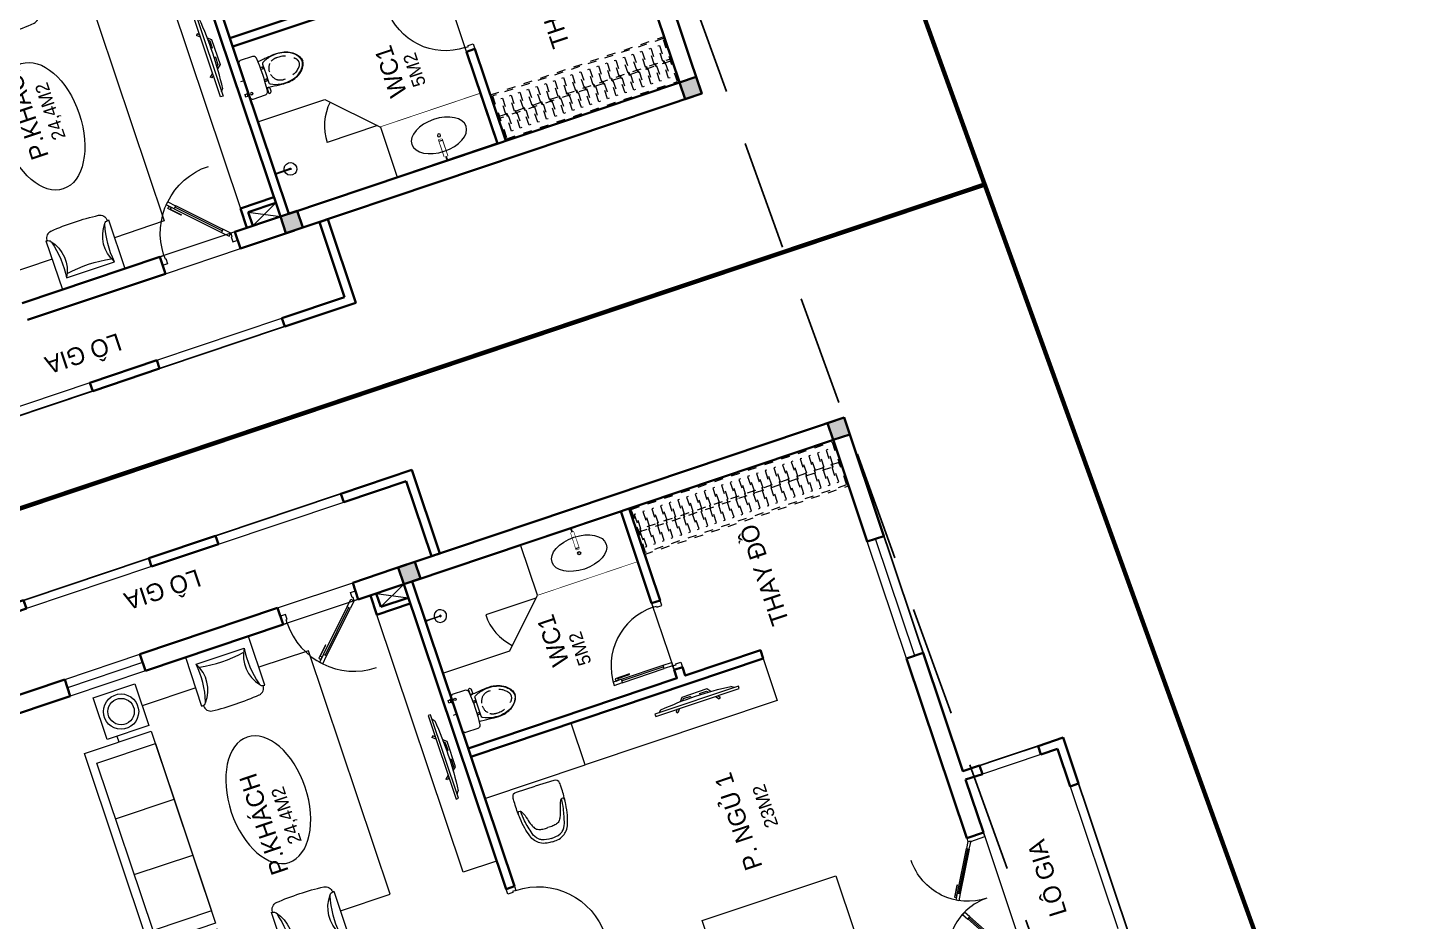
# Model space of a CAD drawing. Header units: metres. Extents: x 568336 to 569219, y 2065964 to 2066430.
# Drawn here: x 568602.85 to 568618.7, y 2066200.97 to 2066211.1 of the extents above; entities that cross this region are included whole.
import ezdxf

# ---------------------------------------------------------------- set-up
doc = ezdxf.new("R2010")
doc.units = ezdxf.units.M
for name, pattern in [('$AUDIT_BAD_LTYPE2', [0]), ('CENTER', [2, 1.25, -0.25, 0.25, -0.25]), ('HIDDEN', [0.375, 0.25, -0.125]), ('X-5M-G-MB PHONGNGU$0$HIDDEN2', [0.1875, 0.125, -0.0625]), ('xref-thap C (mb tang 32-2)$0$HIDDEN', [0.375, 0.25, -0.125])]:
    doc.linetypes.add(name, pattern=pattern)
doc.layers.get('0').update_dxf_attribs({"linetype": 'CONTINUOUS'})
doc.layers.get('DEFPOINTS').update_dxf_attribs({"linetype": 'CONTINUOUS'})
doc.layers.add('-AREA', color=2, linetype='CONTINUOUS', plot=False)
for name, color, linetype, lineweight in [('-CENTER', 143, 'CENTER', 13), ('-CONCRETE', 1, 'CONTINUOUS', 35), ('-DOOR', 137, 'CONTINUOUS', 9), ('-FURNITURE', 46, 'CONTINUOUS', 9), ('-LINE1', 7, 'CONTINUOUS', 18), ('-TEXT', 7, 'CONTINUOUS', 15), ('-WALL', 4, 'CONTINUOUS', 35), ('TEXT25', 2, 'CONTINUOUS', 13)]:
    doc.layers.add(name, color=color, linetype=linetype, lineweight=lineweight)
for name, color, linetype in [('-RANH GIOI LO DAT', 12, 'CONTINUOUS'), ('APOLIC', 7, 'CONTINUOUS'), ('RANHGIOI', 2, 'HIDDEN')]:
    doc.layers.add(name, color=color, linetype=linetype)
doc.styles.add('SVN_AVO_thuong', font='')
doc.styles.add('T1', font='', dxfattribs={"height": 200})
doc.styles.add('vnavanth', font='', dxfattribs={"width": 0.8})
doc.styles.get('SVN_AVO_thuong').set_extended_font_data('SVN-Avo')
doc.styles.get('T1').set_extended_font_data('VNgeometric Light')
doc.styles.get('vnavanth').set_extended_font_data('.VnAvantH')

# ---------------------------------------------------------------- blocks, each defined once
blk = doc.blocks.new('A$C7D524948')
at = {"layer": '-FURNITURE'}
for points in [[(0, 825, 0.023749), (-77, 820, 0.11104), (-175, 786, 0.085168), (-235, 733, 0.08855), (-282, 649, 0.027906), (-316, 526, 0.028342), (-340, 373, 0.04712), (-341, 283, 0.513527), (-285, 300, 0.059578), (-243, 414, -0.034465), (-213, 507, -0.059277), (-183, 564, -0.166146), (-133, 600, -0.052564), (-76, 612, -0.028554), (0, 615, -3.543335)], [(0, 825, -0.023749), (77, 820, -0.11104), (175, 786, -0.085168), (235, 733, -0.08855), (282, 649, -0.027906), (316, 526, -0.028342), (340, 373, -0.04712), (341, 283, -0.513527), (285, 300, -0.059578), (243, 414, 0.034465), (213, 507, 0.059277), (183, 564, 0.166146), (133, 600, 0.052564), (76, 612, 0.028554), (0, 615, 3.543335)], [(-1, 774, 0.105584), (-138, 751, 0.083976), (-176, 728, 0.149302), (-241, 626, 0.024909), (-289, 424, 0.026439), (-307, 278, -0.886333)], [(-1, 774, -0.105584), (137, 751, -0.083976), (175, 728, -0.149302), (240, 626, -0.024909), (288, 424, -0.026439), (305, 278, 0.886333)], [(-343, 328, 0.022671), (-350, 124, 0.012122), (-346, 57, 0.405508), (-279, 0), (0, 0)], [(343, 328, -0.022671), (350, 124, -0.012122), (346, 57, -0.405508), (279, 0), (0, 0)]]:
    blk.add_lwpolyline(points, format="xyb", dxfattribs=at)
blk = doc.blocks.new('*U213')
at = {"linetype": 'X-5M-G-MB PHONGNGU$0$HIDDEN2'}
for points in [[(0, 600), (0, 0), (2665, 0), (2665, 600)], [(2645, 580), (2645, 20), (20, 20), (20, 580)], [(2645, 287), (2645, 313), (20, 313), (20, 287)], [(114, 319), (109, 319), (109, 280), (114, 280)], [(228, 319), (223, 319), (223, 280), (228, 280)], [(342, 319), (337, 319), (337, 280), (342, 280)], [(456, 319), (451, 319), (451, 280), (456, 280)], [(570, 319), (565, 319), (565, 280), (570, 280)], [(684, 319), (679, 319), (679, 280), (684, 280)], [(798, 319), (793, 319), (793, 280), (798, 280)], [(912, 319), (907, 319), (907, 280), (912, 280)], [(1026, 319), (1021, 319), (1021, 280), (1026, 280)], [(1140, 319), (1135, 319), (1135, 280), (1140, 280)], [(1254, 319), (1249, 319), (1249, 280), (1254, 280)], [(1368, 319), (1363, 319), (1363, 280), (1368, 280)], [(1482, 319), (1477, 319), (1477, 280), (1482, 280)], [(1596, 319), (1591, 319), (1591, 280), (1596, 280)], [(1710, 319), (1705, 319), (1705, 280), (1710, 280)], [(1824, 319), (1819, 319), (1819, 280), (1824, 280)], [(1938, 319), (1933, 319), (1933, 280), (1938, 280)], [(2052, 319), (2047, 319), (2047, 280), (2052, 280)], [(2166, 319), (2161, 319), (2161, 280), (2166, 280)], [(2280, 319), (2275, 319), (2275, 280), (2280, 280)], [(2394, 319), (2389, 319), (2389, 280), (2394, 280)], [(2508, 319), (2503, 319), (2503, 280), (2508, 280)], [(2622, 319), (2617, 319), (2617, 280), (2622, 280)]]:
    blk.add_lwpolyline(points, close=True, dxfattribs=at)
for points in [[(122, 313), (122, 515), (100, 515), (100, 313)], [(236, 313), (236, 515), (214, 515), (214, 313)], [(350, 313), (350, 515), (328, 515), (328, 313)], [(464, 313), (464, 515), (442, 515), (442, 313)], [(578, 313), (578, 515), (556, 515), (556, 313)], [(692, 313), (692, 515), (670, 515), (670, 313)], [(806, 313), (806, 515), (784, 515), (784, 313)], [(920, 313), (920, 515), (898, 515), (898, 313)], [(1034, 313), (1034, 515), (1012, 515), (1012, 313)], [(1148, 313), (1148, 515), (1126, 515), (1126, 313)], [(1262, 313), (1262, 515), (1240, 515), (1240, 313)], [(1376, 313), (1376, 515), (1354, 515), (1354, 313)], [(1490, 313), (1490, 515), (1468, 515), (1468, 313)], [(1604, 313), (1604, 515), (1582, 515), (1582, 313)], [(1718, 313), (1718, 515), (1696, 515), (1696, 313)], [(1832, 313), (1832, 515), (1810, 515), (1810, 313)], [(1946, 313), (1946, 515), (1924, 515), (1924, 313)], [(2060, 313), (2060, 515), (2038, 515), (2038, 313)], [(2174, 313), (2174, 515), (2152, 515), (2152, 313)], [(2288, 313), (2288, 515), (2266, 515), (2266, 313)], [(2402, 313), (2402, 515), (2380, 515), (2380, 313)], [(2516, 313), (2516, 515), (2494, 515), (2494, 313)], [(2630, 313), (2630, 515), (2608, 515), (2608, 313)], [(100, 287), (100, 92), (122, 92), (122, 287)], [(214, 287), (214, 92), (236, 92), (236, 287)], [(328, 287), (328, 92), (350, 92), (350, 287)], [(442, 287), (442, 92), (464, 92), (464, 287)], [(556, 287), (556, 92), (578, 92), (578, 287)], [(670, 287), (670, 92), (692, 92), (692, 287)], [(784, 287), (784, 92), (806, 92), (806, 287)], [(898, 287), (898, 92), (920, 92), (920, 287)], [(1012, 287), (1012, 92), (1034, 92), (1034, 287)], [(1126, 287), (1126, 92), (1148, 92), (1148, 287)], [(1240, 287), (1240, 92), (1262, 92), (1262, 287)], [(1354, 287), (1354, 92), (1376, 92), (1376, 287)], [(1468, 287), (1468, 92), (1490, 92), (1490, 287)], [(1582, 287), (1582, 92), (1604, 92), (1604, 287)], [(1696, 287), (1696, 92), (1718, 92), (1718, 287)], [(1810, 287), (1810, 92), (1832, 92), (1832, 287)], [(1924, 287), (1924, 92), (1946, 92), (1946, 287)], [(2038, 287), (2038, 92), (2060, 92), (2060, 287)], [(2152, 287), (2152, 92), (2174, 92), (2174, 287)], [(2266, 287), (2266, 92), (2288, 92), (2288, 287)], [(2380, 287), (2380, 92), (2402, 92), (2402, 287)], [(2494, 287), (2494, 92), (2516, 92), (2516, 287)], [(2608, 287), (2608, 92), (2630, 92), (2630, 287)]]:
    blk.add_lwpolyline(points, dxfattribs=at)
blk = doc.blocks.new('Sink_Cicle')
blk.add_lwpolyline([(17, -50), (-17, -50), (-18, -252), (17, -252)], close=True)
blk.add_circle((0, -300), 17.5)
at = {"layer": 'DEFPOINTS'}
blk.add_line((0, -100), (0, 0), dxfattribs=at)
blk.add_wipeout([(17, -50), (-17, -50), (-18, -252), (17, -252)])
at = {"layer": '-FURNITURE', "linetype": 'Continuous'}
blk.add_ellipse((0, -300), major_axis=(-325, 0), ratio=0.584615, dxfattribs=at)
blk.add_line((-18, -237), (17, -237))
blk = doc.blocks.new('*U208')
at = {"ltscale": 300}
blk.add_lwpolyline([(0, 0), (1200, 0), (1200, -600), (0, -600)], close=True, dxfattribs=at)
blk.add_wipeout([(0, 0), (1200, 0), (1200, -600), (0, -600)], dxfattribs=at)
blk.add_blockref('Sink_Cicle', (600, 0), dxfattribs=at)
blk = doc.blocks.new('A$C18251349')
at = {"layer": '-LINE1'}
for points in [[(900, 4650), (1000, 4650), (1000, 3150), (900, 3150)], [(1000, 2350), (900, 2350), (900, 850), (1000, 850)]]:
    blk.add_lwpolyline(points, close=True, dxfattribs=at)
at = {"layer": '-WALL'}
for p, q in [((0, 5500), (1000, 5500)), ((0, 5500), (0, 5400)), ((0, 5400), (900, 5400)), ((900, 4650), (900, 5400)), ((1000, 4650), (1000, 5500)), ((900, 4650), (1000, 4650)), ((1000, 4650), (910, 4650)), ((900, 3150), (1000, 3150)), ((900, 3150), (900, 2350)), ((1000, 3150), (1000, 2350)), ((900, 2350), (1000, 2350)), ((900, 850), (1000, 850)), ((900, 850), (900, 100)), ((1000, 850), (1000, 0)), ((900, 100), (0, 100)), ((0, 100), (0, 0)), ((0, 0), (1000, 0))]:
    blk.add_line(p, q, dxfattribs=at)
blk = doc.blocks.new('A$C18091ED7')
for p, q in [((0, -42), (0, 0)), ((146, -27), (179, -27)), ((146, -27), (146, -30)), ((146, -30), (166, -30)), ((153, -37), (146, -30)), ((152, 0), (152, -27)), ((152, 0), (179, 0)), ((153, -37), (166, -37)), ((153, -40), (153, -37)), ((153, -40), (178, -40)), ((153, -40), (178, -40)), ((153, -40), (153, -42)), ((185, -30), (166, -30)), ((178, -37), (166, -37)), ((185, -30), (178, -37)), ((178, -37), (178, -40)), ((178, -40), (178, -42)), ((179, 0), (179, -27)), ((179, -27), (185, -27)), ((185, -27), (185, -30)), ((-83, -267), (-83, -300)), ((-83, -278), (-83, -288)), ((-61, -290), (-83, -290)), ((-63, -265), (-81, -265)), ((-61, -267), (-61, -300)), ((61, -267), (61, -300)), ((61, -290), (83, -290)), ((63, -265), (81, -265)), ((83, -267), (83, -300)), ((83, -278), (83, -288)), ((165, -262), (165, -290)), ((168, -260), (228, -260)), ((168, -292), (207, -292)), ((231, -274), (231, -262))]:
    blk.add_line(p, q)
for points in [[(230, -219, -0.137407), (225, -235), (222, -241, -0.236081), (198, -255, -0.051961), (-198, -255, -0.236081), (-222, -241), (-225, -235, -0.137407), (-230, -219), (-230, -72, -0.198912), (-226, -63), (-209, -46, -0.198912), (-200, -42), (0, -42), (200, -42, -0.198912), (209, -46), (226, -63, -0.198912), (230, -72)], [(144, -619, -0.212405), (26, -734, -0.027685), (-1, -739, -0.022279), (-26, -734, -0.212405), (-144, -619, -0.142796), (-167, -428, -0.093005), (-128, -309, -0.256439), (-111, -300), (0, -300), (111, -300, -0.256439), (128, -309, -0.093005), (167, -428, -0.142796)]]:
    blk.add_lwpolyline(points, format="xyb", close=True)
at = {"linetype": 'xref-thap C (mb tang 32-2)$0$HIDDEN', "ltscale": 100}
blk.add_lwpolyline([(61, -669, -0.199031), (0, -699, -0.199031), (-61, -669, -0.218924), (-132, -478, -0.153791), (-112, -404, -0.236701), (0, -348, -0.236701), (112, -404, -0.153791), (132, -478, -0.218924)], format="xyb", close=True, dxfattribs=at)
blk.add_circle((166, -78), 13.9)
for centre, radius, start, end in [((-81, -267), 1.98, 90, 180), ((-63, -267), 1.98, 0, 90), ((63, -267), 1.98, 90, 180), ((81, -267), 1.98, 0, 90), ((168, -262), 2.47, 90, 180), ((168, -290), 2.47, 180, 270), ((207, -277), 15.5, 270, 306.4659), ((168, -225), 80.1, 306.4659, 320.3123), ((228, -274), 2.47, 320.3123, 0)]:
    blk.add_arc(centre, radius, start, end)
for points in [[(-156, -259), (-157, -267), (-164, -328), (-169, -385), (-184, -528), (-136, -679), (-50, -735), (-20, -741), (0, -744)], [(156, -259), (157, -267), (164, -328), (169, -385), (184, -528), (136, -679), (50, -735), (20, -741), (0, -744)]]:
    blk.add_open_spline(points, degree=3, knots=[130.613938, 130.613938, 130.613938, 130.613938, 152.852109, 311.129351, 417.703951, 561.383393, 697.692632, 710.812262, 710.812262, 710.812262, 710.812262])
blk = doc.blocks.new('*U152')
at = {"linetype": '$AUDIT_BAD_LTYPE2'}
for p, q in [((70, 100), (70, 700)), ((90, 700), (90, 100))]:
    blk.add_line(p, q, dxfattribs=at)
for points in [[(50, 700), (90, 700), (90, 800), (50, 800), (50, 700)], [(50, 703), (50, 100)], [(50, 100), (90, 100), (90, 0), (50, 0), (50, 100)]]:
    blk.add_lwpolyline(points)
for points in [[(118, 595), (118, 764), (90, 764), (90, 736), (113, 736), (113, 595)], [(0, 0), (50, 0), (50, -40), (60, -40), (60, -100), (0, -100)], [(900, 0), (850, 0), (850, -40), (840, -40), (840, -100), (900, -100)]]:
    blk.add_lwpolyline(points, close=True)
at = {"linetype": '$AUDIT_BAD_LTYPE2', "ltscale": 0.3}
blk.add_arc((50, 0), 800, 0, 90, dxfattribs=at)
blk = doc.blocks.new('XR.MB.LM123$0$tvi 1')
blk.add_lwpolyline([(29, 0), (29, -1000), (0, -1000), (0, 0)], close=True)
for points in [[(29, -50), (52, -81)], [(-24, -236), (-39, -252)], [(0, -285), (-39, -252)], [(0, -256), (-24, -236)], [(70, -315), (111, -350), (111, -650), (70, -685)], [(89, -446), (89, -360), (71, -345)], [(89, -446), (73, -446)], [(89, -554), (89, -640), (71, -655)], [(89, -554), (73, -554)], [(0, -715), (-39, -748)], [(-24, -764), (-39, -748)], [(0, -744), (-24, -764)], [(29, -950), (52, -919)]]:
    blk.add_lwpolyline(points)
blk.add_arc((-4025, -500), 4099, 354.1311, 5.8689)
blk = doc.blocks.new('*U173')
at = {"ltscale": 0.3}
for points in [[(883, 0, 0.414214), (50, 833, 0.414214)], [(883, 0, -0.414214), (1672, 789, -0.414214)]]:
    blk.add_lwpolyline(points, format="xyb", dxfattribs=at)
for points in [[(579, 338), (726, 423), (740, 399), (716, 384), (705, 404), (582, 333)], [(0, 0), (50, 0), (50, -40), (60, -40), (60, -246), (0, -246)], [(1722, 0), (1672, 0), (1672, -40), (1662, -40), (1662, -246), (1722, -246)]]:
    blk.add_lwpolyline(points, close=True)
for points in [[(685, 367), (705, 332), (792, 382), (772, 417), (685, 367)], [(1075, 344), (1055, 310), (969, 360), (989, 394), (1075, 344)], [(687, 368), (137, 50)], [(1073, 346), (1585, 50)], [(137, 50), (157, 15), (70, -35), (50, 0), (137, 50)], [(1585, 50), (1565, 15), (1652, -35), (1672, 0), (1585, 50)]]:
    blk.add_lwpolyline(points)
at = {"layer": 'APOLIC', "linetype": '$AUDIT_BAD_LTYPE2'}
for p, q in [((147, 33), (695, 349)), ((705, 332), (157, 15)), ((1055, 310), (1565, 15)), ((1575, 33), (1065, 327))]:
    blk.add_line(p, q, dxfattribs=at)
blk = doc.blocks.new('*U210')
at = {"linetype": '$AUDIT_BAD_LTYPE2'}
for p, q in [((135, 57), (559, 481)), ((573, 467), (149, 42))]:
    blk.add_line(p, q, dxfattribs=at)
for points in [[(547, 497), (121, 71)], [(545, 495), (573, 467), (644, 537), (616, 566), (545, 495)], [(121, 71), (149, 42), (78, -28), (50, 0), (121, 71)]]:
    blk.add_lwpolyline(points)
for points in [[(519, 372), (639, 492), (619, 512), (599, 492), (615, 476), (515, 376)], [(0, 0), (50, 0), (50, -40), (60, -40), (60, -100), (0, -100)], [(900, 0), (850, 0), (850, -40), (840, -40), (840, -100), (900, -100)]]:
    blk.add_lwpolyline(points, close=True)
at = {"linetype": '$AUDIT_BAD_LTYPE2', "ltscale": 0.3}
blk.add_arc((50, 0), 800, 0, 90, dxfattribs=at)
blk = doc.blocks.new('ghe11asdsdsdsd')
at = {"layer": '-FURNITURE', "ltscale": 5}
for p, q in [((-454, 642), (-454, -60)), ((447, 643), (445, -59)), ((339, 75), (-348, 74)), ((445, -59), (-454, -60))]:
    blk.add_line(p, q, dxfattribs=at)
for centre, radius, start, end in [((-557, 172), 481, 73.628, 77.6744), ((-330, 640), 103, 97.7909, 180.472), ((-435, 586), 50, 17.2905, 73.628), ((-753, 311), 469, 329.603, 39.8271), ((-1717, 235), 1379, 353.2677, 15.3477), ((14, -3057), 3816, 85.1505, 95.3732), ((745, 311), 469, 140.0382, 210.2652), ((1709, 233), 1379, 164.5193, 186.6002), ((322, 644), 103, 359.5522, 82.2333), ((428, 586), 50, 106.2084, 162.5459), ((548, 172), 481, 102.162, 106.2084), ((-1, -1576), 1730, 79.6029, 100.5814)]:
    blk.add_arc(centre, radius, start, end, dxfattribs=at)
blk = doc.blocks.new('GHE600')
at = {"layer": '-FURNITURE'}
for p, q in [((269950, 8710), (270650, 8710)), ((269950, 8043), (270650, 8043))]:
    blk.add_line(p, q, dxfattribs=at)
for points in [[(270146, 9595), (270146, 10095), (270646, 10095), (270646, 9595)], [(269850, 9526), (270650, 9526), (270650, 7226), (269850, 7226)], [(269950, 9376), (270650, 9376), (270650, 7376), (269950, 7376)], [(270146, 7158), (270146, 6658), (270646, 6658), (270646, 7158)]]:
    blk.add_lwpolyline(points, close=True, dxfattribs=at)
at = {"layer": '-FURNITURE', "elevation": 0}
for points in [[(271287, 9830), (270646, 9832)], [(272038, 6909), (272634, 6908), (272634, 9823), (272038, 9826)], [(270262, 9595), (270262, 9526)], [(270262, 7226), (270262, 7158)], [(270646, 6917), (271287, 6913)]]:
    blk.add_lwpolyline(points, dxfattribs=at)
at = {"layer": '-FURNITURE'}
for centre, radius in [((270396, 9845), 200), ((270396, 9845), 150), ((270396, 6908), 200), ((270396, 6908), 150)]:
    blk.add_circle(centre, radius, dxfattribs=at)
at = {"layer": '-FURNITURE', "extrusion": (0, 0, -1)}
blk.add_ellipse((271662, 8365), major_axis=(0, 750), ratio=0.589994, dxfattribs=at)
at = {"layer": '-FURNITURE', "zscale": 0.83397927038413}
for p, xscale, yscale, rotation in [((271659, 10145, 0), 0.83397927038413, 0.83397927038413, 179.9447021404027), ((271659, 6608, 0), -0.8339792703841301, 0.8339792703841301, 0.05529785959737722)]:
    blk.add_blockref('ghe11asdsdsdsd', p, dxfattribs=dict(at, xscale=xscale, yscale=yscale, rotation=rotation))
blk = doc.blocks.new('shower')
for points in [[(180919, -32316), (180912, -32316), (180912, -32147), (180919, -32147)], [(180929, -32327), (180902, -32327), (180902, -32316), (180929, -32316)]]:
    blk.add_lwpolyline(points, close=True)
for radius, start, end in [(72, 272.7907, 267.2093), (8.35, 294.8355, 245.1645)]:
    blk.add_arc((180916, -32147), radius, start, end)
blk = doc.blocks.new('*U18')
at = {"linetype": '$AUDIT_BAD_LTYPE2'}
for p, q in [((70, 100), (70, 600)), ((90, 600), (90, 100))]:
    blk.add_line(p, q, dxfattribs=at)
for points in [[(50, 600), (90, 600), (90, 700), (50, 700), (50, 600)], [(50, 603), (50, 100)], [(50, 100), (90, 100), (90, 0), (50, 0), (50, 100)]]:
    blk.add_lwpolyline(points)
for points in [[(118, 495), (118, 664), (90, 664), (90, 636), (113, 636), (113, 495)], [(0, 0), (50, 0), (50, -40), (60, -40), (60, -100), (0, -100)], [(800, 0), (750, 0), (750, -40), (740, -40), (740, -100), (800, -100)]]:
    blk.add_lwpolyline(points, close=True)
at = {"linetype": '$AUDIT_BAD_LTYPE2', "ltscale": 0.3}
blk.add_arc((50, 0), 700, 0, 90, dxfattribs=at)
blk = doc.blocks.new('A$C5C575821')
at = {"layer": '-CONCRETE'}
h = blk.add_hatch(color=256, dxfattribs=at)
h.dxf.hatch_style = 1
h.paths.add_polyline_path([(0, 200), (0, 0), (200, 0), (200, 200)])
blk.add_lwpolyline([(0, 0), (200, 0), (200, 200), (0, 200)], close=True, dxfattribs=at)
blk = doc.blocks.new('G1600')
for p, q in [((137477, -212827), (139077, -212827)), ((137228, -213392), (137228, -213077)), ((139326, -213392), (139326, -213077)), ((137385, -213234), (137070, -213234)), ((139169, -213234), (139484, -213234))]:
    blk.add_line(p, q)
blk.add_lwpolyline([(137477, -213484), (137477, -211484), (139077, -211484), (139077, -213484), (137477, -213484)])
for points in [[(136977, -213484), (136977, -212984), (137477, -212984), (137477, -213484)], [(137617, -213375), (137617, -212999), (138235, -212999), (138235, -213375)], [(138937, -213375), (138937, -212999), (138320, -212999), (138320, -213375)], [(139577, -213484), (139577, -212984), (139077, -212984), (139077, -213484)]]:
    blk.add_lwpolyline(points, close=True)
for centre, radius in [((137228, -213234), 157), ((137228, -213234), 82.4), ((139326, -213234), 157), ((139326, -213234), 82.4)]:
    blk.add_circle(centre, radius)
blk = doc.blocks.new('M20-T2')
at = {"layer": '-DOOR'}
for points in [[(201316, -225657), (201516, -225657), (201516, -226557), (201316, -226557)], [(201316, -228207), (201516, -228207), (201516, -229107), (201316, -229107)], [(198699, -234794), (200099, -234794), (200099, -234994), (198699, -234994)]]:
    blk.add_lwpolyline(points, close=True, dxfattribs=at)
for points in [[(201416, -226557), (201416, -225657)], [(200216, -232251), (199416, -232251)], [(198699, -234894), (200099, -234894)], [(196549, -234994), (195149, -234994)]]:
    blk.add_lwpolyline(points, dxfattribs=at)
at = {"layer": '-FURNITURE'}
blk.add_line((200216, -229751), (200216, -230551), dxfattribs=at)
for points in [[(198001, -229251), (201084, -229251), (201084, -229651), (198001, -229651)], [(198716, -230951), (199216, -230951), (199216, -229751), (198716, -229751)], [(198716, -233251), (198716, -230951), (199216, -230951), (199216, -233251)]]:
    blk.add_lwpolyline(points, close=True, dxfattribs=at)
for points in [[(201316, -229321), (201154, -229651)], [(201154, -229321), (201316, -229651)]]:
    blk.add_lwpolyline(points, dxfattribs=at)
blk.add_arc((200688, -231022), 600, 90, 135, dxfattribs=at)
at = {"layer": '-LINE1'}
for points in [[(197183, -235894), (197183, -235194)], [(197283, -235194), (197283, -235894)], [(196733, -236094), (195032, -236094)], [(195032, -236194), (196733, -236194)]]:
    blk.add_lwpolyline(points, dxfattribs=at)
at = {"layer": '-RANH GIOI LO DAT', "linetype": 'HIDDEN', "ltscale": 10, "const_width": 50}
blk.add_lwpolyline([(203516, -237348), (203516, -217450), (194516, -217450), (194516, -237557)], close=True, dxfattribs=at)
at = {"layer": '-WALL', "linetype": 'Continuous', "ltscale": 10}
for p, q in [((201316, -222750), (201316, -225657)), ((201516, -222750), (201516, -225657)), ((201316, -228207), (201316, -226557)), ((201516, -228207), (201516, -226557)), ((201316, -229107), (201316, -229651)), ((201516, -229107), (201516, -229751)), ((199416, -232351), (199416, -232251)), ((200216, -232351), (200216, -232251))]:
    blk.add_line(p, q, dxfattribs=at)
at = {"layer": '-WALL'}
for p, q in [((201516, -225657), (201316, -225657)), ((201516, -226557), (201316, -226557)), ((201316, -228207), (201516, -228207)), ((201316, -229107), (201516, -229107)), ((201084, -229251), (201316, -229251)), ((201084, -229251), (201084, -229651)), ((201154, -229321), (201316, -229321)), ((201154, -229321), (201154, -229651)), ((197666, -229651), (201316, -229651)), ((197666, -229651), (197666, -229751)), ((197666, -229751), (201316, -229751)), ((201516, -234994), (201516, -229851)), ((199416, -232351), (199416, -232251)), ((196549, -234794), (198699, -234794)), ((200099, -234794), (201321, -234794)), ((196549, -234994), (197183, -234994)), ((197183, -235194), (197183, -234994)), ((197283, -234994), (198699, -234994)), ((197283, -235194), (197283, -234994)), ((200099, -234994), (201516, -234994)), ((197183, -235194), (197283, -235194)), ((197183, -236094), (197183, -235894)), ((197183, -235894), (197283, -235894)), ((197283, -236194), (197283, -235894)), ((196733, -236194), (196733, -236094)), ((196733, -236094), (197183, -236094)), ((196733, -236194), (197283, -236194))]:
    blk.add_line(p, q, dxfattribs=at)
for points in [[(199216, -229751), (199216, -233251), (199316, -233251), (199316, -232351), (199416, -232351)], [(199416, -232251), (199316, -232251), (199316, -229751)], [(196549, -234994), (196549, -234794)], [(198699, -234994), (198699, -234794)], [(200099, -234994), (200099, -234794)]]:
    blk.add_lwpolyline(points, dxfattribs=at)
at = {"layer": '-DOOR', "rotation": 90.00000000000001}
blk.add_blockref('*U210', (201317, -229107), dxfattribs=at)
at = {"layer": '-DOOR', "xscale": -1, "rotation": 180}
blk.add_blockref('*U152', (196766, -229751), dxfattribs=at)
at = {"layer": '-DOOR'}
blk.add_blockref('*U18', (199416, -232251), dxfattribs=at)
at = {"layer": '-DOOR', "xscale": -0.8130081300813008, "yscale": 0.8130081300813008, "zscale": 0.8130081300813008, "rotation": 359.9999964345851}
blk.add_blockref('*U173', (196549, -234794), dxfattribs=at)
at = {"layer": '-FURNITURE'}
for name, p, rotation in [('GHE600', (191121, 44248), 270.0000000100515), ('shower', (381763, -262043), 180.010668509654), ('G1600', (408101, -94173), 270)]:
    blk.add_blockref(name, p, dxfattribs=dict(at, rotation=rotation))
at = {"layer": '-FURNITURE', "extrusion": (0, 0, -1)}
for p, rotation in [((-198815, -229439), 269.9963102775917), ((-198982, -232885), 179.9963102775916)]:
    blk.add_blockref('XR.MB.LM123$0$tvi 1', p, dxfattribs=dict(at, rotation=rotation))
at = {"layer": '-FURNITURE'}
blk.add_blockref('A$C18091ED7', (199725, -229708), dxfattribs=at)
at = {"layer": '-FURNITURE', "xscale": 0.8, "yscale": 0.8, "zscale": 0.8, "rotation": 88.60482781393533}
blk.add_blockref('A$C7D524948', (198667, -230336), dxfattribs=at)
at = {"layer": '-FURNITURE', "extrusion": (0, 0, -1), "xscale": -0.916666666665974, "yscale": 0.916666666665974, "zscale": -0.916666666665974, "rotation": 270}
blk.add_blockref('*U213', (-201316, -234794), dxfattribs=at)
at = {"layer": '-WALL'}
blk.add_blockref('A$C18251349', (201516, -230151), dxfattribs=at)
at = {"layer": '-WALL', "xscale": -1}
for p in [(201516, -229851), (201516, -234994)]:
    blk.add_blockref('A$C5C575821', p, dxfattribs=at)
at = {"layer": '-TEXT', "color": 2, "style": 'vnavanth'}
blk.add_text('L¤ GIA', height=200, rotation=90, dxfattribs=at).set_placement((202228, -227481))
blk.add_text('wc1', height=200, dxfattribs=at).set_placement((199874, -231153))
at = {"layer": 'TEXT25'}
for s, height, rotation, style, p in [('P.KHÁCH', 200, 360, 'SVN_AVO_thuong', (198644, -227378)), ('24,4M2', 150, 360, 'T1', (198917, -227627)), ('5M2', 150, 0, 'T1', (199790, -231389)), ('P. NGỦ 1', 200, 360, 'SVN_AVO_thuong', (196981, -232495)), ('23M2', 150, 360, 'T1', (197371, -232815)), ('THAY ĐỒ', 200, 360, 'SVN_AVO_thuong', (199519, -233666)), ('LÔ GIA', 200, 358.6672, 'SVN_AVO_thuong', (195380, -235605))]:
    blk.add_text(s, height=height, rotation=rotation, dxfattribs=dict(at, style=style)).set_placement(p)
at = {"layer": '-FURNITURE', "extrusion": (0, 0, -1), "xscale": -1, "zscale": -1, "rotation": 90}
blk.add_blockref('*U208', (-201316, -231051), dxfattribs=at)
at = {"layer": '-AREA'}
blk.add_lwpolyline([(194516, -236194), (197283, -236194), (197283, -234994), (201516, -234994), (201517, -230150), (202516, -230150), (202516, -224651), (201516, -224651), (201516, -219450), (194516, -219450)], close=True, dxfattribs=at)
at = {"layer": '-FURNITURE'}
for p, q in [((200216, -230551), (200716, -231051)), ((200716, -231051), (201316, -231051))]:
    blk.add_line(p, q, dxfattribs=at)
blk.add_lwpolyline([(200688, -231022), (200688, -230422)], dxfattribs=at)
at = {"layer": '-WALL'}
blk.add_line((201316, -234798), (201316, -229751), dxfattribs=at)
blk.add_lwpolyline([(201316, -232251), (200216, -232251), (200216, -232351), (201316, -232351)], dxfattribs=at)
blk = doc.blocks.new('*U214')
at = {"linetype": 'X-5M-G-MB PHONGNGU$0$HIDDEN2'}
for points in [[(0, 600), (0, 0), (2269, 0), (2269, 600)], [(2249, 580), (2249, 20), (20, 20), (20, 580)], [(2249, 287), (2249, 313), (20, 313), (20, 287)], [(103, 319), (98, 319), (98, 280), (103, 280)], [(217, 319), (212, 319), (212, 280), (217, 280)], [(331, 319), (326, 319), (326, 280), (331, 280)], [(445, 319), (440, 319), (440, 280), (445, 280)], [(559, 319), (554, 319), (554, 280), (559, 280)], [(673, 319), (668, 319), (668, 280), (673, 280)], [(787, 319), (782, 319), (782, 280), (787, 280)], [(901, 319), (896, 319), (896, 280), (901, 280)], [(1015, 319), (1010, 319), (1010, 280), (1015, 280)], [(1129, 319), (1124, 319), (1124, 280), (1129, 280)], [(1243, 319), (1238, 319), (1238, 280), (1243, 280)], [(1357, 319), (1352, 319), (1352, 280), (1357, 280)], [(1471, 319), (1466, 319), (1466, 280), (1471, 280)], [(1585, 319), (1580, 319), (1580, 280), (1585, 280)], [(1699, 319), (1694, 319), (1694, 280), (1699, 280)], [(1813, 319), (1808, 319), (1808, 280), (1813, 280)], [(1927, 319), (1922, 319), (1922, 280), (1927, 280)], [(2041, 319), (2036, 319), (2036, 280), (2041, 280)], [(2155, 319), (2150, 319), (2150, 280), (2155, 280)]]:
    blk.add_lwpolyline(points, close=True, dxfattribs=at)
for points in [[(111, 313), (111, 515), (89, 515), (89, 313)], [(225, 313), (225, 515), (203, 515), (203, 313)], [(339, 313), (339, 515), (317, 515), (317, 313)], [(453, 313), (453, 515), (431, 515), (431, 313)], [(567, 313), (567, 515), (545, 515), (545, 313)], [(681, 313), (681, 515), (659, 515), (659, 313)], [(795, 313), (795, 515), (773, 515), (773, 313)], [(909, 313), (909, 515), (887, 515), (887, 313)], [(1023, 313), (1023, 515), (1001, 515), (1001, 313)], [(1137, 313), (1137, 515), (1115, 515), (1115, 313)], [(1251, 313), (1251, 515), (1229, 515), (1229, 313)], [(1365, 313), (1365, 515), (1343, 515), (1343, 313)], [(1479, 313), (1479, 515), (1457, 515), (1457, 313)], [(1593, 313), (1593, 515), (1571, 515), (1571, 313)], [(1707, 313), (1707, 515), (1685, 515), (1685, 313)], [(1821, 313), (1821, 515), (1799, 515), (1799, 313)], [(1935, 313), (1935, 515), (1913, 515), (1913, 313)], [(2049, 313), (2049, 515), (2027, 515), (2027, 313)], [(2163, 313), (2163, 515), (2141, 515), (2141, 313)], [(89, 287), (89, 92), (111, 92), (111, 287)], [(203, 287), (203, 92), (225, 92), (225, 287)], [(317, 287), (317, 92), (339, 92), (339, 287)], [(431, 287), (431, 92), (453, 92), (453, 287)], [(545, 287), (545, 92), (567, 92), (567, 287)], [(659, 287), (659, 92), (681, 92), (681, 287)], [(773, 287), (773, 92), (795, 92), (795, 287)], [(887, 287), (887, 92), (909, 92), (909, 287)], [(1001, 287), (1001, 92), (1023, 92), (1023, 287)], [(1115, 287), (1115, 92), (1137, 92), (1137, 287)], [(1229, 287), (1229, 92), (1251, 92), (1251, 287)], [(1343, 287), (1343, 92), (1365, 92), (1365, 287)], [(1457, 287), (1457, 92), (1479, 92), (1479, 287)], [(1571, 287), (1571, 92), (1593, 92), (1593, 287)], [(1685, 287), (1685, 92), (1707, 92), (1707, 287)], [(1799, 287), (1799, 92), (1821, 92), (1821, 287)], [(1913, 287), (1913, 92), (1935, 92), (1935, 287)], [(2027, 287), (2027, 92), (2049, 92), (2049, 287)], [(2141, 287), (2141, 92), (2163, 92), (2163, 287)]]:
    blk.add_lwpolyline(points, dxfattribs=at)
blk = doc.blocks.new('M19-T2')
at = {"layer": '-DOOR'}
blk.add_lwpolyline([(196047, -162410), (195847, -162410), (195847, -163310), (196047, -163310)], close=True, dxfattribs=at)
blk.add_lwpolyline([(197147, -166454), (197947, -166454)], dxfattribs=at)
at = {"layer": '-FURNITURE'}
blk.add_line((197147, -163954), (197147, -164754), dxfattribs=at)
for points in [[(196047, -163524), (196209, -163854)], [(196209, -163524), (196047, -163854)]]:
    blk.add_lwpolyline(points, dxfattribs=at)
for points in [[(199362, -163454), (196279, -163454), (196279, -163854), (199362, -163854)], [(198647, -165154), (198147, -165154), (198147, -163954), (198647, -163954)]]:
    blk.add_lwpolyline(points, close=True, dxfattribs=at)
blk.add_arc((196675, -165226), 600, 45, 90, dxfattribs=at)
at = {"layer": '-RANH GIOI LO DAT', "linetype": 'HIDDEN', "ltscale": 10, "const_width": 50}
blk.add_lwpolyline([(202847, -171342), (202847, -151653), (193847, -151653), (193847, -171551)], close=True, dxfattribs=at)
at = {"layer": '-WALL', "linetype": 'Continuous', "ltscale": 10}
for p, q in [((195847, -162410), (195847, -160760)), ((196047, -162410), (196047, -160760)), ((195847, -163310), (195847, -163954)), ((196047, -163310), (196047, -163854)), ((197147, -166554), (197147, -166454))]:
    blk.add_line(p, q, dxfattribs=at)
at = {"layer": '-WALL'}
for p, q in [((196047, -162410), (195847, -162410)), ((196047, -163310), (195847, -163310)), ((196279, -163454), (196047, -163454)), ((196209, -163524), (196047, -163524)), ((196209, -163524), (196209, -163854)), ((196279, -163454), (196279, -163854)), ((199698, -163854), (196047, -163854)), ((195847, -164054), (195847, -168834)), ((199698, -163954), (196047, -163954)), ((197246, -168634), (196050, -168634)), ((197246, -168834), (195845, -168834))]:
    blk.add_line(p, q, dxfattribs=at)
for points in [[(198147, -163954), (198147, -167130), (198047, -167130), (198047, -166554), (197947, -166554)], [(197947, -166454), (198047, -166454), (198047, -163954)]]:
    blk.add_lwpolyline(points, dxfattribs=at)
at = {"layer": '-DOOR', "xscale": -1, "rotation": 270}
blk.add_blockref('*U210', (196047, -163310), dxfattribs=at)
at = {"layer": '-DOOR', "xscale": -1}
blk.add_blockref('*U18', (197947, -166454), dxfattribs=at)
at = {"layer": '-FURNITURE', "xscale": -1}
for name, p, rotation in [('GHE600', (206243, 110045), 89.99999998994852), ('shower', (15601, -196247), 179.9893314903459)]:
    blk.add_blockref(name, p, dxfattribs=dict(at, rotation=rotation))
at = {"layer": '-FURNITURE', "extrusion": (0, 0, -1), "xscale": -1, "rotation": 90.00368972240832}
blk.add_blockref('XR.MB.LM123$0$tvi 1', (-198549, -163642), dxfattribs=at)
at = {"layer": '-FURNITURE', "xscale": -1}
blk.add_blockref('A$C18091ED7', (197639, -163912), dxfattribs=at)
at = {"layer": '-FURNITURE', "extrusion": (0, 0, -1), "xscale": 0.916666666665974, "yscale": 0.916666666665974, "zscale": -0.916666666665974, "rotation": 90.00000000000001}
blk.add_blockref('*U214', (-196047, -168634), dxfattribs=at)
at = {"layer": '-WALL', "xscale": -1}
blk.add_blockref('A$C18251349', (195847, -164354), dxfattribs=at)
at = {"layer": '-WALL'}
blk.add_blockref('A$C5C575821', (195847, -164054), dxfattribs=at)
at = {"layer": '-WALL', "rotation": 359.9999977227349}
blk.add_blockref('A$C5C575821', (195847, -168834), dxfattribs=at)
at = {"layer": '-TEXT', "color": 2, "style": 'vnavanth'}
blk.add_text('L¤ GIA', height=200, rotation=90, dxfattribs=at).set_placement((195384, -161684))
blk.add_text('wc1', height=200, dxfattribs=at).set_placement((196912, -165665))
at = {"layer": 'TEXT25'}
for s, height, rotation, style, p in [('P.KHÁCH', 200, 0, 'SVN_AVO_thuong', (197534, -161581)), ('24,4M2', 150, 0, 'T1', (197675, -161831)), ('5M2', 150, 360, 'T1', (196945, -165901)), ('THAY ĐỒ', 200, 0, 'SVN_AVO_thuong', (196853, -167593))]:
    blk.add_text(s, height=height, rotation=rotation, dxfattribs=dict(at, style=style)).set_placement(p)
at = {"layer": '-FURNITURE', "extrusion": (0, 0, -1), "zscale": -1, "rotation": 270}
blk.add_blockref('*U208', (-196047, -165254), dxfattribs=at)
at = {"layer": '-AREA'}
blk.add_lwpolyline([(202847, -170034), (200018, -170034), (200018, -168834), (195847, -168834), (195847, -164354), (194848, -164354), (194847, -158854), (195847, -158854), (195847, -153653), (202847, -153653)], close=True, dxfattribs=at)
at = {"layer": '-FURNITURE'}
for p, q in [((197147, -164754), (196647, -165254)), ((196647, -165254), (196047, -165254))]:
    blk.add_line(p, q, dxfattribs=at)
blk.add_lwpolyline([(196675, -165226), (196675, -164626)], dxfattribs=at)
at = {"layer": '-WALL', "linetype": 'Continuous', "ltscale": 10}
blk.add_line((196047, -163954), (196047, -168634), dxfattribs=at)
at = {"layer": '-WALL'}
blk.add_lwpolyline([(196047, -166454), (197147, -166454), (197147, -166554), (196047, -166554)], dxfattribs=at)

msp = doc.modelspace()

# ---------------------------------------------------------------- block references
at = {"layer": '-CENTER', "xscale": 0.001, "yscale": 0.001, "zscale": 0.001, "rotation": 108.5514997303649}
msp.add_blockref('M20-T2', (568453.448, 2065940.871), dxfattribs=at)

# ---------------------------------------------------------------- next in the draw order: block references
at = {"layer": '-CENTER', "xscale": 0.001, "yscale": 0.001, "zscale": 0.001, "rotation": 108.5514997291008}
msp.add_blockref('M19-T2', (568512.749, 2065970.972), dxfattribs=at)

# ---------------------------------------------------------------- next in the draw order: linework, layer by layer
at = {"layer": 'RANHGIOI', "color": 12, "ltscale": 5}
msp.add_line((568604.615, 2066227.425), (568618.701, 2066188.475), dxfattribs=at)

doc.saveas('drawing.dxf')
